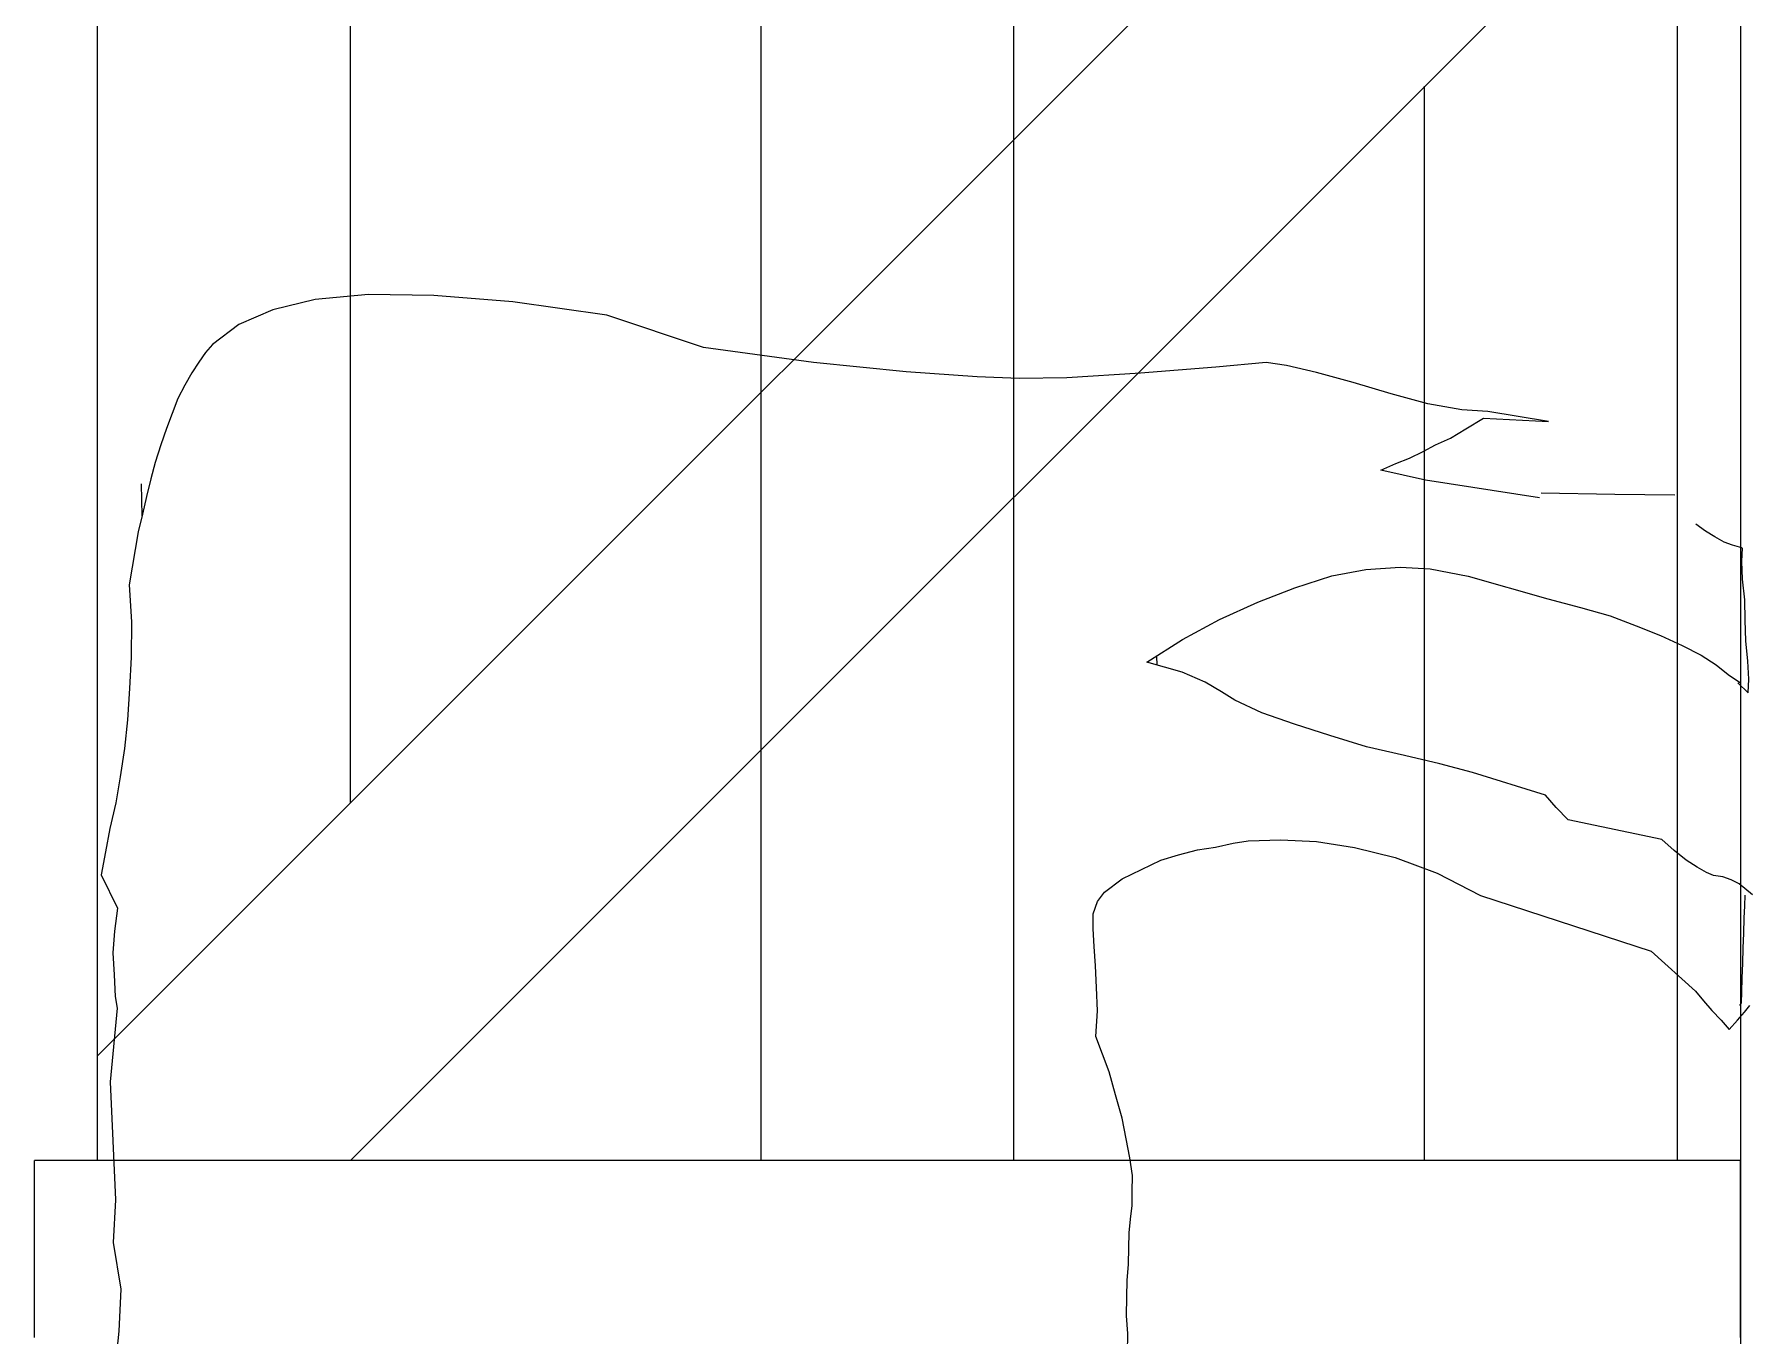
# Model space of a CAD drawing. Header units: millimetres. Extents: x 73 to 57768, y -40361 to 10065.
# Drawn here: x 16662.5 to 16798.4, y 3370.4 to 3473.3 of the extents above; entities that cross this region are included whole.
import ezdxf

# ---------------------------------------------------------------- set-up
doc = ezdxf.new("R2010")
doc.units = ezdxf.units.MM
doc.layers.add('pogled', color=7, linetype='Continuous', lineweight=5, true_color=0x8db1c3)

msp = doc.modelspace()

# ---------------------------------------------------------------- linework, layer by layer
at = {"layer": 'pogled'}
for p, q in [((16684.714, 3452.334), (16681.361, 3451.511)), ((16684.714, 3452.334), (16681.361, 3451.511)), ((16684.714, 3452.334), (16681.361, 3451.511)), ((16684.714, 3452.334), (16681.361, 3451.511)), ((16688.925, 3452.715), (16684.714, 3452.334)), ((16688.925, 3452.715), (16684.714, 3452.334)), ((16688.925, 3452.715), (16684.714, 3452.334)), ((16688.925, 3452.715), (16684.714, 3452.334)), ((16694.101, 3452.653), (16688.925, 3452.715)), ((16694.101, 3452.653), (16688.925, 3452.715)), ((16694.101, 3452.653), (16688.925, 3452.715)), ((16694.101, 3452.653), (16688.925, 3452.715)), ((16700.35, 3452.147), (16694.101, 3452.653)), ((16700.35, 3452.147), (16694.101, 3452.653)), ((16700.35, 3452.147), (16694.101, 3452.653)), ((16700.35, 3452.147), (16694.101, 3452.653)), ((16707.779, 3451.088), (16700.35, 3452.147)), ((16707.779, 3451.088), (16700.35, 3452.147)), ((16707.779, 3451.088), (16700.35, 3452.147)), ((16707.779, 3451.088), (16700.35, 3452.147)), ((16681.361, 3451.511), (16678.651, 3450.357)), ((16681.361, 3451.511), (16678.651, 3450.357)), ((16681.361, 3451.511), (16678.651, 3450.357)), ((16681.361, 3451.511), (16678.651, 3450.357)), ((16715.418, 3448.527), (16707.779, 3451.088)), ((16715.418, 3448.527), (16707.779, 3451.088)), ((16715.418, 3448.527), (16707.779, 3451.088)), ((16715.418, 3448.527), (16707.779, 3451.088)), ((16678.651, 3450.357), (16676.582, 3448.764)), ((16678.651, 3450.357), (16676.582, 3448.764)), ((16678.651, 3450.357), (16676.582, 3448.764)), ((16678.651, 3450.357), (16676.582, 3448.764)), ((16676.035, 3448.124), (16675.487, 3447.375)), ((16676.035, 3448.124), (16675.487, 3447.375)), ((16676.035, 3448.124), (16675.487, 3447.375)), ((16676.035, 3448.124), (16675.487, 3447.375)), ((16676.582, 3448.764), (16676.035, 3448.124)), ((16676.582, 3448.764), (16676.035, 3448.124)), ((16676.582, 3448.764), (16676.035, 3448.124)), ((16676.582, 3448.764), (16676.035, 3448.124)), ((16724.14, 3447.344), (16715.418, 3448.527)), ((16724.14, 3447.344), (16715.418, 3448.527)), ((16724.14, 3447.344), (16715.418, 3448.527)), ((16724.14, 3447.344), (16715.418, 3448.527)), ((16674.938, 3446.519), (16674.387, 3445.555)), ((16674.938, 3446.519), (16674.387, 3445.555)), ((16674.938, 3446.519), (16674.387, 3445.555)), ((16674.938, 3446.519), (16674.387, 3445.555)), ((16675.487, 3447.375), (16674.938, 3446.519)), ((16675.487, 3447.375), (16674.938, 3446.519)), ((16675.487, 3447.375), (16674.938, 3446.519)), ((16675.487, 3447.375), (16674.938, 3446.519)), ((16731.465, 3446.609), (16724.14, 3447.344)), ((16731.465, 3446.609), (16724.14, 3447.344)), ((16731.465, 3446.609), (16724.14, 3447.344)), ((16731.465, 3446.609), (16724.14, 3447.344)), ((16737.068, 3446.219), (16731.465, 3446.609)), ((16737.068, 3446.219), (16731.465, 3446.609)), ((16737.068, 3446.219), (16731.465, 3446.609)), ((16737.068, 3446.219), (16731.465, 3446.609)), ((16750.014, 3446.496), (16744.186, 3446.134)), ((16750.014, 3446.496), (16744.186, 3446.134)), ((16750.014, 3446.496), (16744.186, 3446.134)), ((16750.014, 3446.496), (16744.186, 3446.134)), ((16755.951, 3446.964), (16750.014, 3446.496)), ((16755.951, 3446.964), (16750.014, 3446.496)), ((16755.951, 3446.964), (16750.014, 3446.496)), ((16755.951, 3446.964), (16750.014, 3446.496)), ((16759.946, 3447.347), (16755.951, 3446.964)), ((16759.946, 3447.347), (16755.951, 3446.964)), ((16759.946, 3447.347), (16755.951, 3446.964)), ((16759.946, 3447.347), (16755.951, 3446.964)), ((16761.561, 3447.112), (16759.946, 3447.347)), ((16761.561, 3447.112), (16759.946, 3447.347)), ((16761.561, 3447.112), (16759.946, 3447.347)), ((16761.561, 3447.112), (16759.946, 3447.347)), ((16763.927, 3446.545), (16761.561, 3447.112)), ((16763.927, 3446.545), (16761.561, 3447.112)), ((16763.927, 3446.545), (16761.561, 3447.112)), ((16763.927, 3446.545), (16761.561, 3447.112)), ((16766.83, 3445.755), (16763.927, 3446.545)), ((16766.83, 3445.755), (16763.927, 3446.545)), ((16766.83, 3445.755), (16763.927, 3446.545)), ((16766.83, 3445.755), (16763.927, 3446.545)), ((16674.387, 3445.555), (16673.835, 3444.483)), ((16674.387, 3445.555), (16673.835, 3444.483)), ((16674.387, 3445.555), (16673.835, 3444.483)), ((16674.387, 3445.555), (16673.835, 3444.483)), ((16740.41, 3446.071), (16737.068, 3446.219)), ((16740.41, 3446.071), (16737.068, 3446.219)), ((16740.41, 3446.071), (16737.068, 3446.219)), ((16740.41, 3446.071), (16737.068, 3446.219)), ((16744.186, 3446.134), (16740.41, 3446.071)), ((16744.186, 3446.134), (16740.41, 3446.071)), ((16744.186, 3446.134), (16740.41, 3446.071)), ((16744.186, 3446.134), (16740.41, 3446.071)), ((16769.839, 3444.857), (16766.83, 3445.755)), ((16769.839, 3444.857), (16766.83, 3445.755)), ((16769.839, 3444.857), (16766.83, 3445.755)), ((16769.839, 3444.857), (16766.83, 3445.755)), ((16673.835, 3444.483), (16673.389, 3443.302)), ((16673.835, 3444.483), (16673.389, 3443.302)), ((16673.835, 3444.483), (16673.389, 3443.302)), ((16673.835, 3444.483), (16673.389, 3443.302)), ((16772.741, 3444.067), (16769.839, 3444.857)), ((16772.741, 3444.067), (16769.839, 3444.857)), ((16772.741, 3444.067), (16769.839, 3444.857)), ((16772.741, 3444.067), (16769.839, 3444.857)), ((16775.432, 3443.603), (16772.741, 3444.067)), ((16775.432, 3443.603), (16772.741, 3444.067)), ((16775.432, 3443.603), (16772.741, 3444.067)), ((16775.432, 3443.603), (16772.741, 3444.067)), ((16673.389, 3443.302), (16672.944, 3442.121)), ((16673.389, 3443.302), (16672.944, 3442.121)), ((16673.389, 3443.302), (16672.944, 3442.121)), ((16673.389, 3443.302), (16672.944, 3442.121)), ((16777.48, 3443.471), (16775.432, 3443.603)), ((16777.48, 3443.471), (16775.432, 3443.603)), ((16777.48, 3443.471), (16775.432, 3443.603)), ((16777.48, 3443.471), (16775.432, 3443.603)), ((16775.738, 3442.09), (16777.15, 3442.936)), ((16775.738, 3442.09), (16777.15, 3442.936)), ((16775.738, 3442.09), (16777.15, 3442.936)), ((16775.738, 3442.09), (16777.15, 3442.936)), ((16777.15, 3442.936), (16782.287, 3442.67)), ((16777.15, 3442.936), (16782.287, 3442.67)), ((16777.15, 3442.936), (16782.287, 3442.67)), ((16777.15, 3442.936), (16782.287, 3442.67)), ((16782.287, 3442.67), (16777.48, 3443.471)), ((16782.287, 3442.67), (16777.48, 3443.471)), ((16782.287, 3442.67), (16777.48, 3443.471)), ((16782.287, 3442.67), (16777.48, 3443.471)), ((16672.944, 3442.121), (16672.497, 3440.832)), ((16672.944, 3442.121), (16672.497, 3440.832)), ((16672.944, 3442.121), (16672.497, 3440.832)), ((16672.944, 3442.121), (16672.497, 3440.832)), ((16773.35, 3440.824), (16774.542, 3441.349)), ((16773.35, 3440.824), (16774.542, 3441.349)), ((16773.35, 3440.824), (16774.542, 3441.349)), ((16773.35, 3440.824), (16774.542, 3441.349)), ((16774.542, 3441.349), (16775.738, 3442.09)), ((16774.542, 3441.349), (16775.738, 3442.09)), ((16774.542, 3441.349), (16775.738, 3442.09)), ((16774.542, 3441.349), (16775.738, 3442.09)), ((16672.497, 3440.832), (16672.049, 3439.435)), ((16672.497, 3440.832), (16672.049, 3439.435)), ((16672.497, 3440.832), (16672.049, 3439.435)), ((16672.497, 3440.832), (16672.049, 3439.435)), ((16770.204, 3439.352), (16771.288, 3439.77)), ((16770.204, 3439.352), (16771.288, 3439.77)), ((16770.204, 3439.352), (16771.288, 3439.77)), ((16770.204, 3439.352), (16771.288, 3439.77)), ((16771.288, 3439.77), (16772.373, 3440.296)), ((16771.288, 3439.77), (16772.373, 3440.296)), ((16771.288, 3439.77), (16772.373, 3440.296)), ((16771.288, 3439.77), (16772.373, 3440.296)), ((16772.373, 3440.296), (16773.35, 3440.824)), ((16772.373, 3440.296), (16773.35, 3440.824)), ((16772.373, 3440.296), (16773.35, 3440.824)), ((16772.373, 3440.296), (16773.35, 3440.824)), ((16672.049, 3439.435), (16671.71, 3438.145)), ((16672.049, 3439.435), (16671.71, 3438.145)), ((16672.049, 3439.435), (16671.71, 3438.145)), ((16672.049, 3439.435), (16671.71, 3438.145)), ((16769.012, 3438.827), (16770.204, 3439.352)), ((16769.012, 3438.827), (16770.204, 3439.352)), ((16769.012, 3438.827), (16770.204, 3439.352)), ((16769.012, 3438.827), (16770.204, 3439.352)), ((16772.561, 3438.029), (16769.012, 3438.827)), ((16772.561, 3438.029), (16769.012, 3438.827)), ((16772.561, 3438.029), (16769.012, 3438.827)), ((16772.561, 3438.029), (16769.012, 3438.827)), ((16670.937, 3437.738), (16670.995, 3435.208)), ((16670.937, 3437.738), (16670.995, 3435.208)), ((16670.937, 3437.738), (16670.995, 3435.208)), ((16670.937, 3437.738), (16670.995, 3435.208)), ((16671.71, 3438.145), (16671.37, 3436.747)), ((16671.71, 3438.145), (16671.37, 3436.747)), ((16671.71, 3438.145), (16671.37, 3436.747)), ((16671.71, 3438.145), (16671.37, 3436.747)), ((16781.568, 3436.638), (16772.561, 3438.029)), ((16781.568, 3436.638), (16772.561, 3438.029)), ((16781.568, 3436.638), (16772.561, 3438.029)), ((16781.568, 3436.638), (16772.561, 3438.029)), ((16787.522, 3436.912), (16781.698, 3437.008)), ((16787.522, 3436.912), (16781.698, 3437.008)), ((16787.522, 3436.912), (16781.698, 3437.008)), ((16787.522, 3436.912), (16781.698, 3437.008)), ((16792.268, 3436.855), (16787.522, 3436.912)), ((16792.268, 3436.855), (16787.522, 3436.912)), ((16792.268, 3436.855), (16787.522, 3436.912)), ((16792.268, 3436.855), (16787.522, 3436.912)), ((16671.37, 3436.747), (16671.029, 3435.349)), ((16671.37, 3436.747), (16671.029, 3435.349)), ((16671.37, 3436.747), (16671.029, 3435.349)), ((16671.37, 3436.747), (16671.029, 3435.349)), ((16671.029, 3435.349), (16670.689, 3433.951)), ((16671.029, 3435.349), (16670.689, 3433.951)), ((16671.029, 3435.349), (16670.689, 3433.951)), ((16671.029, 3435.349), (16670.689, 3433.951)), ((16794.694, 3434.001), (16793.945, 3434.549)), ((16794.694, 3434.001), (16793.945, 3434.549)), ((16794.694, 3434.001), (16793.945, 3434.549)), ((16794.694, 3434.001), (16793.945, 3434.549)), ((16670.689, 3433.951), (16670.457, 3432.552)), ((16670.689, 3433.951), (16670.457, 3432.552)), ((16670.689, 3433.951), (16670.457, 3432.552)), ((16670.689, 3433.951), (16670.457, 3432.552)), ((16795.443, 3433.561), (16794.694, 3434.001)), ((16795.443, 3433.561), (16794.694, 3434.001)), ((16795.443, 3433.561), (16794.694, 3434.001)), ((16795.443, 3433.561), (16794.694, 3434.001)), ((16796.193, 3433.12), (16795.443, 3433.561)), ((16796.193, 3433.12), (16795.443, 3433.561)), ((16796.193, 3433.12), (16795.443, 3433.561)), ((16796.193, 3433.12), (16795.443, 3433.561)), ((16796.838, 3432.897), (16796.193, 3433.12)), ((16796.838, 3432.897), (16796.193, 3433.12)), ((16796.838, 3432.897), (16796.193, 3433.12)), ((16796.838, 3432.897), (16796.193, 3433.12)), ((16797.59, 3432.672), (16796.838, 3432.897)), ((16797.59, 3432.672), (16796.838, 3432.897)), ((16797.59, 3432.672), (16796.838, 3432.897)), ((16797.59, 3432.672), (16796.838, 3432.897)), ((16670.457, 3432.552), (16670.224, 3431.153)), ((16670.457, 3432.552), (16670.224, 3431.153)), ((16670.457, 3432.552), (16670.224, 3431.153)), ((16670.457, 3432.552), (16670.224, 3431.153)), ((16797.588, 3431.597), (16797.625, 3432.675)), ((16797.588, 3431.597), (16797.625, 3432.675)), ((16797.588, 3431.597), (16797.625, 3432.675)), ((16797.588, 3431.597), (16797.625, 3432.675)), ((16797.646, 3430.192), (16797.588, 3431.597)), ((16797.646, 3430.192), (16797.588, 3431.597)), ((16797.646, 3430.192), (16797.588, 3431.597)), ((16797.646, 3430.192), (16797.588, 3431.597)), ((16670.224, 3431.153), (16669.992, 3429.753)), ((16670.224, 3431.153), (16669.992, 3429.753)), ((16670.224, 3431.153), (16669.992, 3429.753)), ((16670.224, 3431.153), (16669.992, 3429.753)), ((16762.214, 3429.525), (16765.137, 3430.461)), ((16762.214, 3429.525), (16765.137, 3430.461)), ((16762.214, 3429.525), (16765.137, 3430.461)), ((16762.214, 3429.525), (16765.137, 3430.461)), ((16765.137, 3430.461), (16767.839, 3430.968)), ((16765.137, 3430.461), (16767.839, 3430.968)), ((16765.137, 3430.461), (16767.839, 3430.968)), ((16765.137, 3430.461), (16767.839, 3430.968)), ((16767.839, 3430.968), (16770.538, 3431.151)), ((16767.839, 3430.968), (16770.538, 3431.151)), ((16767.839, 3430.968), (16770.538, 3431.151)), ((16767.839, 3430.968), (16770.538, 3431.151)), ((16770.538, 3431.151), (16772.909, 3431.015)), ((16770.538, 3431.151), (16772.909, 3431.015)), ((16770.538, 3431.151), (16772.909, 3431.015)), ((16770.538, 3431.151), (16772.909, 3431.015)), ((16772.909, 3431.015), (16775.922, 3430.44)), ((16772.909, 3431.015), (16775.922, 3430.44)), ((16772.909, 3431.015), (16775.922, 3430.44)), ((16772.909, 3431.015), (16775.922, 3430.44)), ((16775.922, 3430.44), (16782.227, 3428.65)), ((16775.922, 3430.44), (16782.227, 3428.65)), ((16775.922, 3430.44), (16782.227, 3428.65)), ((16775.922, 3430.44), (16782.227, 3428.65)), ((16797.806, 3428.568), (16797.646, 3430.192)), ((16797.806, 3428.568), (16797.646, 3430.192)), ((16797.806, 3428.568), (16797.646, 3430.192)), ((16797.806, 3428.568), (16797.646, 3430.192)), ((16669.992, 3429.753), (16670.173, 3426.839)), ((16669.992, 3429.753), (16670.173, 3426.839)), ((16669.992, 3429.753), (16670.173, 3426.839)), ((16669.992, 3429.753), (16670.173, 3426.839)), ((16759.288, 3428.374), (16762.214, 3429.525)), ((16759.288, 3428.374), (16762.214, 3429.525)), ((16759.288, 3428.374), (16762.214, 3429.525)), ((16759.288, 3428.374), (16762.214, 3429.525)), ((16756.252, 3427.008), (16759.288, 3428.374)), ((16756.252, 3427.008), (16759.288, 3428.374)), ((16756.252, 3427.008), (16759.288, 3428.374)), ((16756.252, 3427.008), (16759.288, 3428.374)), ((16782.227, 3428.65), (16784.807, 3427.972)), ((16782.227, 3428.65), (16784.807, 3427.972)), ((16782.227, 3428.65), (16784.807, 3427.972)), ((16782.227, 3428.65), (16784.807, 3427.972)), ((16784.807, 3427.972), (16787.172, 3427.296)), ((16784.807, 3427.972), (16787.172, 3427.296)), ((16784.807, 3427.972), (16787.172, 3427.296)), ((16784.807, 3427.972), (16787.172, 3427.296)), ((16787.172, 3427.296), (16789.212, 3426.517)), ((16787.172, 3427.296), (16789.212, 3426.517)), ((16787.172, 3427.296), (16789.212, 3426.517)), ((16787.172, 3427.296), (16789.212, 3426.517)), ((16797.857, 3426.948), (16797.806, 3428.568)), ((16797.857, 3426.948), (16797.806, 3428.568)), ((16797.857, 3426.948), (16797.806, 3428.568)), ((16797.857, 3426.948), (16797.806, 3428.568)), ((16670.173, 3426.839), (16670.139, 3424.036)), ((16670.173, 3426.839), (16670.139, 3424.036)), ((16670.173, 3426.839), (16670.139, 3424.036)), ((16670.173, 3426.839), (16670.139, 3424.036)), ((16753.321, 3425.425), (16756.252, 3427.008)), ((16753.321, 3425.425), (16756.252, 3427.008)), ((16753.321, 3425.425), (16756.252, 3427.008)), ((16753.321, 3425.425), (16756.252, 3427.008)), ((16789.212, 3426.517), (16791.144, 3425.739)), ((16789.212, 3426.517), (16791.144, 3425.739)), ((16789.212, 3426.517), (16791.144, 3425.739)), ((16789.212, 3426.517), (16791.144, 3425.739)), ((16797.908, 3425.327), (16797.857, 3426.948)), ((16797.908, 3425.327), (16797.857, 3426.948)), ((16797.908, 3425.327), (16797.857, 3426.948)), ((16797.908, 3425.327), (16797.857, 3426.948)), ((16750.495, 3423.625), (16753.321, 3425.425)), ((16750.495, 3423.625), (16753.321, 3425.425)), ((16750.495, 3423.625), (16753.321, 3425.425)), ((16750.495, 3423.625), (16753.321, 3425.425)), ((16791.144, 3425.739), (16792.86, 3424.963)), ((16791.144, 3425.739), (16792.86, 3424.963)), ((16791.144, 3425.739), (16792.86, 3424.963)), ((16791.144, 3425.739), (16792.86, 3424.963)), ((16792.86, 3424.963), (16794.361, 3424.191)), ((16792.86, 3424.963), (16794.361, 3424.191)), ((16792.86, 3424.963), (16794.361, 3424.191)), ((16792.86, 3424.963), (16794.361, 3424.191)), ((16798.067, 3423.703), (16797.908, 3425.327)), ((16798.067, 3423.703), (16797.908, 3425.327)), ((16798.067, 3423.703), (16797.908, 3425.327)), ((16798.067, 3423.703), (16797.908, 3425.327)), ((16670.139, 3424.036), (16670.002, 3421.557)), ((16670.139, 3424.036), (16670.002, 3421.557)), ((16670.139, 3424.036), (16670.002, 3421.557)), ((16670.139, 3424.036), (16670.002, 3421.557)), ((16753.29, 3422.837), (16750.495, 3423.625)), ((16753.29, 3422.837), (16750.495, 3423.625)), ((16753.29, 3422.837), (16750.495, 3423.625)), ((16753.29, 3422.837), (16750.495, 3423.625)), ((16751.271, 3424.119), (16751.287, 3423.402)), ((16751.271, 3424.119), (16751.287, 3423.402)), ((16751.271, 3424.119), (16751.287, 3423.402)), ((16751.271, 3424.119), (16751.287, 3423.402)), ((16794.361, 3424.191), (16795.538, 3423.422)), ((16794.361, 3424.191), (16795.538, 3423.422)), ((16794.361, 3424.191), (16795.538, 3423.422)), ((16794.361, 3424.191), (16795.538, 3423.422)), ((16795.538, 3423.422), (16796.499, 3422.655)), ((16795.538, 3423.422), (16796.499, 3422.655)), ((16795.538, 3423.422), (16796.499, 3422.655)), ((16795.538, 3423.422), (16796.499, 3422.655)), ((16798.126, 3422.298), (16798.067, 3423.703)), ((16798.126, 3422.298), (16798.067, 3423.703)), ((16798.126, 3422.298), (16798.067, 3423.703)), ((16798.126, 3422.298), (16798.067, 3423.703)), ((16755.114, 3422.06), (16753.29, 3422.837)), ((16755.114, 3422.06), (16753.29, 3422.837)), ((16755.114, 3422.06), (16753.29, 3422.837)), ((16755.114, 3422.06), (16753.29, 3422.837)), ((16756.399, 3421.29), (16755.114, 3422.06)), ((16756.399, 3421.29), (16755.114, 3422.06)), ((16756.399, 3421.29), (16755.114, 3422.06)), ((16756.399, 3421.29), (16755.114, 3422.06)), ((16796.499, 3422.655), (16797.462, 3421.996)), ((16796.499, 3422.655), (16797.462, 3421.996)), ((16796.499, 3422.655), (16797.462, 3421.996)), ((16796.499, 3422.655), (16797.462, 3421.996)), ((16797.253, 3422.005), (16798.088, 3421.22)), ((16797.253, 3422.005), (16798.088, 3421.22)), ((16797.253, 3422.005), (16798.088, 3421.22)), ((16797.253, 3422.005), (16798.088, 3421.22)), ((16798.088, 3421.22), (16798.126, 3422.298)), ((16798.088, 3421.22), (16798.126, 3422.298)), ((16798.088, 3421.22), (16798.126, 3422.298)), ((16798.088, 3421.22), (16798.126, 3422.298)), ((16670.002, 3421.557), (16669.864, 3419.078)), ((16670.002, 3421.557), (16669.864, 3419.078)), ((16670.002, 3421.557), (16669.864, 3419.078)), ((16670.002, 3421.557), (16669.864, 3419.078)), ((16757.47, 3420.63), (16756.399, 3421.29)), ((16757.47, 3420.63), (16756.399, 3421.29)), ((16757.47, 3420.63), (16756.399, 3421.29)), ((16757.47, 3420.63), (16756.399, 3421.29)), ((16759.615, 3419.634), (16757.47, 3420.63)), ((16759.615, 3419.634), (16757.47, 3420.63)), ((16759.615, 3419.634), (16757.47, 3420.63)), ((16759.615, 3419.634), (16757.47, 3420.63)), ((16762.193, 3418.74), (16759.615, 3419.634)), ((16762.193, 3418.74), (16759.615, 3419.634)), ((16762.193, 3418.74), (16759.615, 3419.634)), ((16762.193, 3418.74), (16759.615, 3419.634)), ((16669.864, 3419.078), (16669.622, 3416.816)), ((16669.864, 3419.078), (16669.622, 3416.816)), ((16669.864, 3419.078), (16669.622, 3416.816)), ((16669.864, 3419.078), (16669.622, 3416.816)), ((16764.986, 3417.844), (16762.193, 3418.74)), ((16764.986, 3417.844), (16762.193, 3418.74)), ((16764.986, 3417.844), (16762.193, 3418.74)), ((16764.986, 3417.844), (16762.193, 3418.74)), ((16767.887, 3416.946), (16764.986, 3417.844)), ((16767.887, 3416.946), (16764.986, 3417.844)), ((16767.887, 3416.946), (16764.986, 3417.844)), ((16767.887, 3416.946), (16764.986, 3417.844)), ((16669.622, 3416.816), (16669.271, 3414.555)), ((16669.622, 3416.816), (16669.271, 3414.555)), ((16669.622, 3416.816), (16669.271, 3414.555)), ((16669.622, 3416.816), (16669.271, 3414.555)), ((16770.899, 3416.263), (16767.887, 3416.946)), ((16770.899, 3416.263), (16767.887, 3416.946)), ((16770.899, 3416.263), (16767.887, 3416.946)), ((16770.899, 3416.263), (16767.887, 3416.946)), ((16773.695, 3415.583), (16770.899, 3416.263)), ((16773.695, 3415.583), (16770.899, 3416.263)), ((16773.695, 3415.583), (16770.899, 3416.263)), ((16773.695, 3415.583), (16770.899, 3416.263)), ((16776.275, 3414.905), (16773.695, 3415.583)), ((16776.275, 3414.905), (16773.695, 3415.583)), ((16776.275, 3414.905), (16773.695, 3415.583)), ((16776.275, 3414.905), (16773.695, 3415.583)), ((16669.271, 3414.555), (16668.923, 3412.51)), ((16669.271, 3414.555), (16668.923, 3412.51)), ((16669.271, 3414.555), (16668.923, 3412.51)), ((16669.271, 3414.555), (16668.923, 3412.51)), ((16782.041, 3413.121), (16776.275, 3414.905)), ((16782.041, 3413.121), (16776.275, 3414.905)), ((16782.041, 3413.121), (16776.275, 3414.905)), ((16782.041, 3413.121), (16776.275, 3414.905)), ((16668.923, 3412.51), (16668.467, 3410.466)), ((16668.923, 3412.51), (16668.467, 3410.466)), ((16668.923, 3412.51), (16668.467, 3410.466)), ((16668.923, 3412.51), (16668.467, 3410.466)), ((16782.892, 3412.14), (16782.041, 3413.121)), ((16782.892, 3412.14), (16782.041, 3413.121)), ((16782.892, 3412.14), (16782.041, 3413.121)), ((16782.892, 3412.14), (16782.041, 3413.121)), ((16783.851, 3411.158), (16782.892, 3412.14)), ((16783.851, 3411.158), (16782.892, 3412.14)), ((16783.851, 3411.158), (16782.892, 3412.14)), ((16783.851, 3411.158), (16782.892, 3412.14)), ((16791.261, 3409.619), (16783.851, 3411.158)), ((16791.261, 3409.619), (16783.851, 3411.158)), ((16791.261, 3409.619), (16783.851, 3411.158)), ((16791.261, 3409.619), (16783.851, 3411.158)), ((16668.467, 3410.466), (16668.122, 3408.637)), ((16668.467, 3410.466), (16668.122, 3408.637)), ((16668.467, 3410.466), (16668.122, 3408.637)), ((16668.467, 3410.466), (16668.122, 3408.637)), ((16792.222, 3408.745), (16791.261, 3409.619)), ((16792.222, 3408.745), (16791.261, 3409.619)), ((16792.222, 3408.745), (16791.261, 3409.619)), ((16792.222, 3408.745), (16791.261, 3409.619)), ((16668.122, 3408.637), (16667.776, 3406.808)), ((16668.122, 3408.637), (16667.776, 3406.808)), ((16668.122, 3408.637), (16667.776, 3406.808)), ((16668.122, 3408.637), (16667.776, 3406.808)), ((16751.603, 3407.974), (16753.01, 3408.388)), ((16751.603, 3407.974), (16753.01, 3408.388)), ((16751.603, 3407.974), (16753.01, 3408.388)), ((16751.603, 3407.974), (16753.01, 3408.388)), ((16753.01, 3408.388), (16754.524, 3408.802)), ((16753.01, 3408.388), (16754.524, 3408.802)), ((16753.01, 3408.388), (16754.524, 3408.802)), ((16753.01, 3408.388), (16754.524, 3408.802)), ((16754.524, 3408.802), (16755.929, 3409.001)), ((16754.524, 3408.802), (16755.929, 3409.001)), ((16754.524, 3408.802), (16755.929, 3409.001)), ((16754.524, 3408.802), (16755.929, 3409.001)), ((16755.929, 3409.001), (16757.335, 3409.307)), ((16755.929, 3409.001), (16757.335, 3409.307)), ((16755.929, 3409.001), (16757.335, 3409.307)), ((16755.929, 3409.001), (16757.335, 3409.307)), ((16757.335, 3409.307), (16758.523, 3409.509)), ((16757.335, 3409.307), (16758.523, 3409.509)), ((16757.335, 3409.307), (16758.523, 3409.509)), ((16757.335, 3409.307), (16758.523, 3409.509)), ((16758.523, 3409.509), (16761.113, 3409.586)), ((16758.523, 3409.509), (16761.113, 3409.586)), ((16758.523, 3409.509), (16761.113, 3409.586)), ((16758.523, 3409.509), (16761.113, 3409.586)), ((16758.523, 3409.509), (16758.523, 3409.509)), ((16758.523, 3409.509), (16758.523, 3409.509)), ((16758.523, 3409.509), (16758.523, 3409.509)), ((16758.523, 3409.509), (16758.523, 3409.509)), ((16761.113, 3409.586), (16763.915, 3409.444)), ((16761.113, 3409.586), (16763.915, 3409.444)), ((16761.113, 3409.586), (16763.915, 3409.444)), ((16761.113, 3409.586), (16763.915, 3409.444)), ((16763.915, 3409.444), (16766.929, 3408.977)), ((16763.915, 3409.444), (16766.929, 3408.977)), ((16763.915, 3409.444), (16766.929, 3408.977)), ((16763.915, 3409.444), (16766.929, 3408.977)), ((16766.929, 3408.977), (16770.155, 3408.183)), ((16766.929, 3408.977), (16770.155, 3408.183)), ((16766.929, 3408.977), (16770.155, 3408.183)), ((16766.929, 3408.977), (16770.155, 3408.183)), ((16793.183, 3407.978), (16792.222, 3408.745)), ((16793.183, 3407.978), (16792.222, 3408.745)), ((16793.183, 3407.978), (16792.222, 3408.745)), ((16793.183, 3407.978), (16792.222, 3408.745)), ((16748.565, 3406.5), (16750.084, 3407.237)), ((16748.565, 3406.5), (16750.084, 3407.237)), ((16748.565, 3406.5), (16750.084, 3407.237)), ((16748.565, 3406.5), (16750.084, 3407.237)), ((16750.084, 3407.237), (16751.603, 3407.974)), ((16750.084, 3407.237), (16751.603, 3407.974)), ((16750.084, 3407.237), (16751.603, 3407.974)), ((16750.084, 3407.237), (16751.603, 3407.974)), ((16770.155, 3408.183), (16773.484, 3406.957)), ((16770.155, 3408.183), (16773.484, 3406.957)), ((16770.155, 3408.183), (16773.484, 3406.957)), ((16770.155, 3408.183), (16773.484, 3406.957)), ((16773.484, 3406.957), (16776.914, 3405.191)), ((16773.484, 3406.957), (16776.914, 3405.191)), ((16773.484, 3406.957), (16776.914, 3405.191)), ((16773.484, 3406.957), (16776.914, 3405.191)), ((16794.039, 3407.429), (16793.183, 3407.978)), ((16794.039, 3407.429), (16793.183, 3407.978)), ((16794.039, 3407.429), (16793.183, 3407.978)), ((16794.039, 3407.429), (16793.183, 3407.978)), ((16794.789, 3406.989), (16794.039, 3407.429)), ((16794.789, 3406.989), (16794.039, 3407.429)), ((16794.789, 3406.989), (16794.039, 3407.429)), ((16794.789, 3406.989), (16794.039, 3407.429)), ((16795.326, 3406.766), (16794.789, 3406.989)), ((16795.326, 3406.766), (16794.789, 3406.989)), ((16795.326, 3406.766), (16794.789, 3406.989)), ((16795.326, 3406.766), (16794.789, 3406.989)), ((16667.776, 3406.808), (16669.068, 3404.188)), ((16667.776, 3406.808), (16669.068, 3404.188)), ((16667.776, 3406.808), (16669.068, 3404.188)), ((16667.776, 3406.808), (16669.068, 3404.188)), ((16747.15, 3405.439), (16748.565, 3406.5)), ((16747.15, 3405.439), (16748.565, 3406.5)), ((16747.15, 3405.439), (16748.565, 3406.5)), ((16747.15, 3405.439), (16748.565, 3406.5)), ((16796.079, 3406.65), (16795.326, 3406.766)), ((16796.079, 3406.65), (16795.326, 3406.766)), ((16796.079, 3406.65), (16795.326, 3406.766)), ((16796.079, 3406.65), (16795.326, 3406.766)), ((16796.724, 3406.426), (16796.079, 3406.65)), ((16796.724, 3406.426), (16796.079, 3406.65)), ((16796.724, 3406.426), (16796.079, 3406.65)), ((16796.724, 3406.426), (16796.079, 3406.65)), ((16797.367, 3406.095), (16796.724, 3406.426)), ((16797.367, 3406.095), (16796.724, 3406.426)), ((16797.367, 3406.095), (16796.724, 3406.426)), ((16797.367, 3406.095), (16796.724, 3406.426)), ((16798.435, 3405.219), (16797.367, 3406.095)), ((16798.435, 3405.219), (16797.367, 3406.095)), ((16798.435, 3405.219), (16797.367, 3406.095)), ((16798.435, 3405.219), (16797.367, 3406.095)), ((16669.068, 3404.188), (16668.831, 3402.358)), ((16669.068, 3404.188), (16668.831, 3402.358)), ((16669.068, 3404.188), (16668.831, 3402.358)), ((16669.068, 3404.188), (16668.831, 3402.358)), ((16746.267, 3403.724), (16746.602, 3404.69)), ((16746.267, 3403.724), (16746.602, 3404.69)), ((16746.267, 3403.724), (16746.602, 3404.69)), ((16746.267, 3403.724), (16746.602, 3404.69)), ((16746.602, 3404.69), (16747.15, 3405.439)), ((16746.602, 3404.69), (16747.15, 3405.439)), ((16746.602, 3404.69), (16747.15, 3405.439)), ((16746.602, 3404.69), (16747.15, 3405.439)), ((16776.914, 3405.191), (16790.401, 3400.786)), ((16776.914, 3405.191), (16790.401, 3400.786)), ((16776.914, 3405.191), (16790.401, 3400.786)), ((16776.914, 3405.191), (16790.401, 3400.786)), ((16797.776, 3403.378), (16797.81, 3404.348)), ((16797.776, 3403.378), (16797.81, 3404.348)), ((16797.776, 3403.378), (16797.81, 3404.348)), ((16797.776, 3403.378), (16797.81, 3404.348)), ((16797.81, 3404.348), (16797.84, 3405.21)), ((16797.81, 3404.348), (16797.84, 3405.21)), ((16797.81, 3404.348), (16797.84, 3405.21)), ((16797.81, 3404.348), (16797.84, 3405.21)), ((16746.253, 3402.537), (16746.267, 3403.724)), ((16746.253, 3402.537), (16746.267, 3403.724)), ((16746.253, 3402.537), (16746.267, 3403.724)), ((16746.253, 3402.537), (16746.267, 3403.724)), ((16797.735, 3402.192), (16797.776, 3403.378)), ((16797.735, 3402.192), (16797.776, 3403.378)), ((16797.735, 3402.192), (16797.776, 3403.378)), ((16797.735, 3402.192), (16797.776, 3403.378)), ((16668.831, 3402.358), (16668.702, 3400.634)), ((16668.831, 3402.358), (16668.702, 3400.634)), ((16668.831, 3402.358), (16668.702, 3400.634)), ((16668.831, 3402.358), (16668.702, 3400.634)), ((16746.344, 3401.134), (16746.253, 3402.537)), ((16746.344, 3401.134), (16746.253, 3402.537)), ((16746.344, 3401.134), (16746.253, 3402.537)), ((16746.344, 3401.134), (16746.253, 3402.537)), ((16797.693, 3401.007), (16797.735, 3402.192)), ((16797.693, 3401.007), (16797.735, 3402.192)), ((16797.693, 3401.007), (16797.735, 3402.192)), ((16797.693, 3401.007), (16797.735, 3402.192)), ((16668.702, 3400.634), (16668.79, 3398.907)), ((16668.702, 3400.634), (16668.79, 3398.907)), ((16668.702, 3400.634), (16668.79, 3398.907)), ((16668.702, 3400.634), (16668.79, 3398.907)), ((16746.434, 3399.623), (16746.344, 3401.134)), ((16746.434, 3399.623), (16746.344, 3401.134)), ((16746.434, 3399.623), (16746.344, 3401.134)), ((16746.434, 3399.623), (16746.344, 3401.134)), ((16790.401, 3400.786), (16793.922, 3397.616)), ((16790.401, 3400.786), (16793.922, 3397.616)), ((16790.401, 3400.786), (16793.922, 3397.616)), ((16790.401, 3400.786), (16793.922, 3397.616)), ((16797.652, 3399.821), (16797.693, 3401.007)), ((16797.652, 3399.821), (16797.693, 3401.007)), ((16797.652, 3399.821), (16797.693, 3401.007)), ((16797.652, 3399.821), (16797.693, 3401.007)), ((16668.79, 3398.907), (16668.877, 3397.18)), ((16668.79, 3398.907), (16668.877, 3397.18)), ((16668.79, 3398.907), (16668.877, 3397.18)), ((16668.79, 3398.907), (16668.877, 3397.18)), ((16746.521, 3397.897), (16746.434, 3399.623)), ((16746.521, 3397.897), (16746.434, 3399.623)), ((16746.521, 3397.897), (16746.434, 3399.623)), ((16746.521, 3397.897), (16746.434, 3399.623)), ((16797.61, 3398.635), (16797.652, 3399.821)), ((16797.61, 3398.635), (16797.652, 3399.821)), ((16797.61, 3398.635), (16797.652, 3399.821)), ((16797.61, 3398.635), (16797.652, 3399.821)), ((16746.607, 3396.062), (16746.521, 3397.897)), ((16746.607, 3396.062), (16746.521, 3397.897)), ((16746.607, 3396.062), (16746.521, 3397.897)), ((16746.607, 3396.062), (16746.521, 3397.897)), ((16793.922, 3397.616), (16794.56, 3396.853)), ((16793.922, 3397.616), (16794.56, 3396.853)), ((16793.922, 3397.616), (16794.56, 3396.853)), ((16793.922, 3397.616), (16794.56, 3396.853)), ((16797.543, 3396.695), (16797.573, 3397.558)), ((16797.543, 3396.695), (16797.573, 3397.558)), ((16797.543, 3396.695), (16797.573, 3397.558)), ((16797.543, 3396.695), (16797.573, 3397.558)), ((16797.573, 3397.558), (16797.61, 3398.635)), ((16797.573, 3397.558), (16797.61, 3398.635)), ((16797.573, 3397.558), (16797.61, 3398.635)), ((16797.573, 3397.558), (16797.61, 3398.635)), ((16669.028, 3396.262), (16668.472, 3390.442)), ((16669.028, 3396.262), (16668.472, 3390.442)), ((16669.028, 3396.262), (16668.472, 3390.442)), ((16669.028, 3396.262), (16668.472, 3390.442)), ((16668.877, 3397.18), (16669.028, 3396.262)), ((16668.877, 3397.18), (16669.028, 3396.262)), ((16668.877, 3397.18), (16669.028, 3396.262)), ((16668.877, 3397.18), (16669.028, 3396.262)), ((16669.028, 3396.262), (16669.028, 3396.262)), ((16669.028, 3396.262), (16669.028, 3396.262)), ((16669.028, 3396.262), (16669.028, 3396.262)), ((16669.028, 3396.262), (16669.028, 3396.262)), ((16669.028, 3396.262), (16669.028, 3396.262)), ((16669.028, 3396.262), (16669.028, 3396.262)), ((16669.028, 3396.262), (16669.028, 3396.262)), ((16669.028, 3396.262), (16669.028, 3396.262)), ((16669.028, 3396.262), (16669.028, 3396.262)), ((16669.028, 3396.262), (16669.028, 3396.262)), ((16669.028, 3396.262), (16669.028, 3396.262)), ((16669.028, 3396.262), (16669.028, 3396.262)), ((16669.028, 3396.262), (16669.028, 3396.262)), ((16669.028, 3396.262), (16669.028, 3396.262)), ((16669.028, 3396.262), (16669.028, 3396.262)), ((16669.028, 3396.262), (16669.028, 3396.262)), ((16669.028, 3396.262), (16669.028, 3396.262)), ((16669.028, 3396.262), (16669.028, 3396.262)), ((16669.028, 3396.262), (16669.028, 3396.262)), ((16669.028, 3396.262), (16669.028, 3396.262)), ((16746.475, 3394.015), (16746.607, 3396.062)), ((16746.475, 3394.015), (16746.607, 3396.062)), ((16746.475, 3394.015), (16746.607, 3396.062)), ((16746.475, 3394.015), (16746.607, 3396.062)), ((16794.56, 3396.853), (16795.198, 3396.091)), ((16794.56, 3396.853), (16795.198, 3396.091)), ((16794.56, 3396.853), (16795.198, 3396.091)), ((16794.56, 3396.853), (16795.198, 3396.091)), ((16795.198, 3396.091), (16795.944, 3395.327)), ((16795.198, 3396.091), (16795.944, 3395.327)), ((16795.198, 3396.091), (16795.944, 3395.327)), ((16795.198, 3396.091), (16795.944, 3395.327)), ((16797.427, 3396.484), (16797.543, 3396.695)), ((16797.427, 3396.484), (16797.543, 3396.695)), ((16797.427, 3396.484), (16797.543, 3396.695)), ((16797.427, 3396.484), (16797.543, 3396.695)), ((16797.785, 3395.952), (16798.223, 3396.486)), ((16797.785, 3395.952), (16798.223, 3396.486)), ((16797.785, 3395.952), (16798.223, 3396.486)), ((16797.785, 3395.952), (16798.223, 3396.486)), ((16795.944, 3395.327), (16796.582, 3394.564)), ((16795.944, 3395.327), (16796.582, 3394.564)), ((16795.944, 3395.327), (16796.582, 3394.564)), ((16795.944, 3395.327), (16796.582, 3394.564)), ((16796.582, 3394.564), (16797.238, 3395.311)), ((16796.582, 3394.564), (16797.238, 3395.311)), ((16796.582, 3394.564), (16797.238, 3395.311)), ((16796.582, 3394.564), (16797.238, 3395.311)), ((16797.238, 3395.311), (16797.785, 3395.952)), ((16797.238, 3395.311), (16797.785, 3395.952)), ((16797.238, 3395.311), (16797.785, 3395.952)), ((16797.238, 3395.311), (16797.785, 3395.952)), ((16747.52, 3391.241), (16746.475, 3394.015)), ((16746.475, 3394.015), (16746.475, 3394.015)), ((16746.475, 3394.015), (16746.475, 3394.015)), ((16746.475, 3394.015), (16746.475, 3394.015)), ((16746.475, 3394.015), (16746.475, 3394.015)), ((16746.475, 3394.015), (16746.475, 3394.015)), ((16746.475, 3394.015), (16746.475, 3394.015)), ((16746.475, 3394.015), (16746.475, 3394.015)), ((16746.475, 3394.015), (16746.475, 3394.015)), ((16746.475, 3394.015), (16746.475, 3394.015)), ((16746.475, 3394.015), (16746.475, 3394.015)), ((16746.475, 3394.015), (16746.475, 3394.015)), ((16746.475, 3394.015), (16746.475, 3394.015)), ((16746.475, 3394.015), (16746.475, 3394.015)), ((16746.475, 3394.015), (16746.475, 3394.015)), ((16746.475, 3394.015), (16746.475, 3394.015)), ((16746.475, 3394.015), (16746.475, 3394.015)), ((16746.475, 3394.015), (16746.475, 3394.015)), ((16746.475, 3394.015), (16746.475, 3394.015)), ((16746.475, 3394.015), (16746.475, 3394.015)), ((16746.475, 3394.015), (16746.475, 3394.015)), ((16746.475, 3394.015), (16746.475, 3394.015)), ((16746.475, 3394.015), (16746.475, 3394.015)), ((16746.475, 3394.015), (16746.475, 3394.015)), ((16746.475, 3394.015), (16746.475, 3394.015)), ((16746.475, 3394.015), (16746.475, 3394.015)), ((16746.475, 3394.015), (16746.475, 3394.015)), ((16746.475, 3394.015), (16746.475, 3394.015)), ((16746.475, 3394.015), (16746.475, 3394.015)), ((16746.475, 3394.015), (16746.475, 3394.015)), ((16746.475, 3394.015), (16746.475, 3394.015)), ((16746.475, 3394.015), (16746.475, 3394.015)), ((16746.475, 3394.015), (16746.475, 3394.015)), ((16747.52, 3391.241), (16746.475, 3394.015)), ((16747.52, 3391.241), (16746.475, 3394.015)), ((16746.475, 3394.015), (16746.475, 3394.015)), ((16746.475, 3394.015), (16746.475, 3394.015)), ((16746.475, 3394.015), (16746.475, 3394.015)), ((16746.475, 3394.015), (16746.475, 3394.015)), ((16746.475, 3394.015), (16746.475, 3394.015)), ((16746.475, 3394.015), (16746.475, 3394.015)), ((16746.475, 3394.015), (16746.475, 3394.015)), ((16746.475, 3394.015), (16746.475, 3394.015)), ((16746.475, 3394.015), (16746.475, 3394.015)), ((16746.475, 3394.015), (16746.475, 3394.015)), ((16746.475, 3394.015), (16746.475, 3394.015)), ((16746.475, 3394.015), (16746.475, 3394.015)), ((16746.475, 3394.015), (16746.475, 3394.015)), ((16746.475, 3394.015), (16746.475, 3394.015)), ((16746.475, 3394.015), (16746.475, 3394.015)), ((16746.475, 3394.015), (16746.475, 3394.015)), ((16746.475, 3394.015), (16746.475, 3394.015)), ((16746.475, 3394.015), (16746.475, 3394.015)), ((16746.475, 3394.015), (16746.475, 3394.015)), ((16746.475, 3394.015), (16746.475, 3394.015)), ((16746.475, 3394.015), (16746.475, 3394.015)), ((16746.475, 3394.015), (16746.475, 3394.015)), ((16746.475, 3394.015), (16746.475, 3394.015)), ((16746.475, 3394.015), (16746.475, 3394.015)), ((16746.475, 3394.015), (16746.475, 3394.015)), ((16746.475, 3394.015), (16746.475, 3394.015)), ((16746.475, 3394.015), (16746.475, 3394.015)), ((16746.475, 3394.015), (16746.475, 3394.015)), ((16746.475, 3394.015), (16746.475, 3394.015)), ((16746.475, 3394.015), (16746.475, 3394.015)), ((16746.475, 3394.015), (16746.475, 3394.015)), ((16746.475, 3394.015), (16746.475, 3394.015)), ((16747.52, 3391.241), (16746.475, 3394.015)), ((16748.037, 3389.401), (16747.52, 3391.241)), ((16748.037, 3389.401), (16747.52, 3391.241)), ((16748.037, 3389.401), (16747.52, 3391.241)), ((16748.037, 3389.401), (16747.52, 3391.241)), ((16668.472, 3390.442), (16668.893, 3381.1)), ((16668.472, 3390.442), (16668.472, 3390.442)), ((16668.472, 3390.442), (16668.472, 3390.442)), ((16668.472, 3390.442), (16668.893, 3381.1)), ((16668.472, 3390.442), (16668.893, 3381.1)), ((16668.472, 3390.442), (16668.472, 3390.442)), ((16668.472, 3390.442), (16668.472, 3390.442)), ((16668.472, 3390.442), (16668.893, 3381.1)), ((16748.554, 3387.562), (16748.037, 3389.401)), ((16748.554, 3387.562), (16748.037, 3389.401)), ((16748.554, 3387.562), (16748.037, 3389.401)), ((16748.554, 3387.562), (16748.037, 3389.401)), ((16748.859, 3385.94), (16748.554, 3387.562)), ((16748.859, 3385.94), (16748.554, 3387.562)), ((16748.859, 3385.94), (16748.554, 3387.562)), ((16748.859, 3385.94), (16748.554, 3387.562)), ((16749.164, 3384.427), (16748.859, 3385.94)), ((16749.164, 3384.427), (16748.859, 3385.94)), ((16749.164, 3384.427), (16748.859, 3385.94)), ((16749.164, 3384.427), (16748.859, 3385.94)), ((16749.363, 3383.022), (16749.164, 3384.427)), ((16749.363, 3383.022), (16749.164, 3384.427)), ((16749.363, 3383.022), (16749.164, 3384.427)), ((16749.363, 3383.022), (16749.164, 3384.427)), ((16749.348, 3381.728), (16749.363, 3383.022)), ((16749.348, 3381.728), (16749.363, 3383.022)), ((16749.348, 3381.728), (16749.363, 3383.022)), ((16749.348, 3381.728), (16749.363, 3383.022)), ((16668.893, 3381.1), (16668.723, 3377.733)), ((16668.893, 3381.1), (16668.723, 3377.733)), ((16668.893, 3381.1), (16668.723, 3377.733)), ((16668.893, 3381.1), (16668.723, 3377.733)), ((16668.893, 3381.1), (16668.893, 3381.1)), ((16668.893, 3381.1), (16668.893, 3381.1)), ((16668.893, 3381.1), (16668.893, 3381.1)), ((16668.893, 3381.1), (16668.893, 3381.1)), ((16668.893, 3381.1), (16668.893, 3381.1)), ((16668.893, 3381.1), (16668.893, 3381.1)), ((16668.893, 3381.1), (16668.893, 3381.1)), ((16668.893, 3381.1), (16668.893, 3381.1)), ((16668.893, 3381.1), (16668.893, 3381.1)), ((16668.893, 3381.1), (16668.893, 3381.1)), ((16668.893, 3381.1), (16668.893, 3381.1)), ((16668.893, 3381.1), (16668.893, 3381.1)), ((16668.893, 3381.1), (16668.893, 3381.1)), ((16668.893, 3381.1), (16668.893, 3381.1)), ((16668.893, 3381.1), (16668.893, 3381.1)), ((16668.893, 3381.1), (16668.893, 3381.1)), ((16668.893, 3381.1), (16668.893, 3381.1)), ((16668.893, 3381.1), (16668.893, 3381.1)), ((16668.893, 3381.1), (16668.893, 3381.1)), ((16668.893, 3381.1), (16668.893, 3381.1)), ((16668.893, 3381.1), (16668.893, 3381.1)), ((16668.893, 3381.1), (16668.893, 3381.1)), ((16668.893, 3381.1), (16668.893, 3381.1)), ((16668.893, 3381.1), (16668.893, 3381.1)), ((16749.335, 3380.65), (16749.348, 3381.728)), ((16749.335, 3380.65), (16749.348, 3381.728)), ((16749.335, 3380.65), (16749.348, 3381.728)), ((16749.335, 3380.65), (16749.348, 3381.728)), ((16749.214, 3379.573), (16749.335, 3380.65)), ((16749.214, 3379.573), (16749.335, 3380.65)), ((16749.214, 3379.573), (16749.335, 3380.65)), ((16749.214, 3379.573), (16749.335, 3380.65)), ((16749.079, 3377.31), (16749.093, 3378.496)), ((16749.079, 3377.31), (16749.093, 3378.496)), ((16749.079, 3377.31), (16749.093, 3378.496)), ((16749.079, 3377.31), (16749.093, 3378.496)), ((16749.093, 3378.496), (16749.214, 3379.573)), ((16749.093, 3378.496), (16749.214, 3379.573)), ((16749.093, 3378.496), (16749.214, 3379.573)), ((16749.093, 3378.496), (16749.214, 3379.573)), ((16668.723, 3377.733), (16669.326, 3374.046)), ((16668.723, 3377.733), (16669.326, 3374.046)), ((16668.723, 3377.733), (16669.326, 3374.046)), ((16668.723, 3377.733), (16669.326, 3374.046)), ((16749.064, 3376.016), (16749.079, 3377.31)), ((16749.064, 3376.016), (16749.079, 3377.31)), ((16749.064, 3376.016), (16749.079, 3377.31)), ((16749.064, 3376.016), (16749.079, 3377.31)), ((16748.94, 3374.723), (16749.064, 3376.016)), ((16748.94, 3374.723), (16749.064, 3376.016)), ((16748.94, 3374.723), (16749.064, 3376.016)), ((16748.94, 3374.723), (16749.064, 3376.016)), ((16748.925, 3373.429), (16748.94, 3374.723)), ((16748.925, 3373.429), (16748.94, 3374.723)), ((16748.925, 3373.429), (16748.94, 3374.723)), ((16748.925, 3373.429), (16748.94, 3374.723)), ((16669.326, 3374.046), (16669.178, 3370.704)), ((16669.326, 3374.046), (16669.178, 3370.704)), ((16669.326, 3374.046), (16669.178, 3370.704)), ((16669.326, 3374.046), (16669.178, 3370.704)), ((16748.907, 3371.919), (16748.925, 3373.429)), ((16748.907, 3371.919), (16748.925, 3373.429)), ((16748.907, 3371.919), (16748.925, 3373.429)), ((16748.907, 3371.919), (16748.925, 3373.429)), ((16748.998, 3370.516), (16748.907, 3371.919)), ((16748.998, 3370.516), (16748.907, 3371.919)), ((16748.998, 3370.516), (16748.907, 3371.919)), ((16748.998, 3370.516), (16748.907, 3371.919)), ((16669.178, 3370.704), (16668.813, 3367.257)), ((16669.178, 3370.704), (16668.813, 3367.257)), ((16669.178, 3370.704), (16668.813, 3367.257)), ((16669.178, 3370.704), (16668.813, 3367.257)), ((16748.98, 3369.006), (16748.998, 3370.516)), ((16748.98, 3369.006), (16748.998, 3370.516)), ((16748.98, 3369.006), (16748.998, 3370.516)), ((16748.98, 3369.006), (16748.998, 3370.516))]:
    msp.add_line(p, q, dxfattribs=at)
at = {"layer": 'pogled', "ltscale": 5}
msp.add_lwpolyline([(16797.485, 3780.688), (16797.485, 3220.688), (16797.485, 2973.431)], dxfattribs=at)
at = {"layer": 'pogled'}
for points in [[(16667.485, 3384.202), (16667.485, 3608.889)], [(16687.485, 3412.486), (16687.485, 3588.889)], [(16792.485, 3384.202), (16792.485, 3577.174)], [(16719.985, 3404.986), (16719.985, 3556.389)], [(16739.985, 3424.986), (16739.985, 3536.389)], [(16775.687, 3500.688), (16667.485, 3392.486)], [(16792.485, 3489.202), (16687.485, 3384.202)], [(16772.485, 3384.202), (16772.485, 3469.202)], [(16739.985, 3384.202), (16739.985, 3436.702)], [(16719.985, 3384.202), (16719.985, 3416.702)], [(16797.485, 3384.202), (16662.485, 3384.202)], [(16662.485, 3370.202), (16662.485, 3384.202)], [(16797.485, 3370.202), (16797.485, 3384.202)]]:
    msp.add_lwpolyline(points, dxfattribs=at)

doc.saveas('drawing.dxf')
